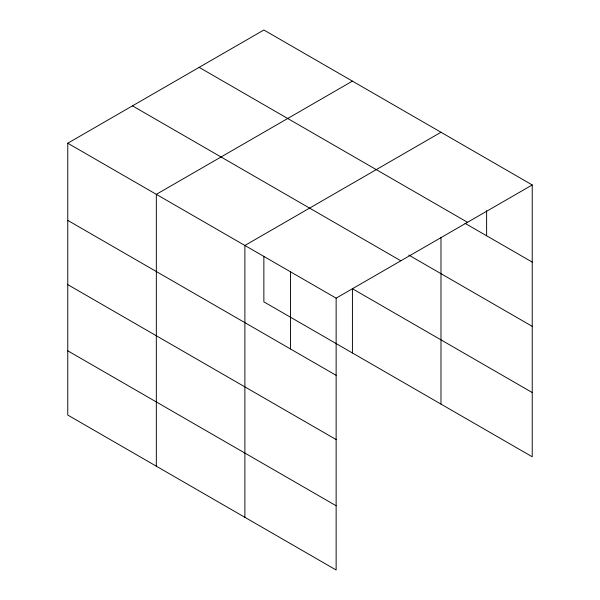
<?xml version="1.0" encoding="UTF-8"?>
<svg xmlns="http://www.w3.org/2000/svg" width="600" height="600" viewBox="0 0 600 600"><rect width="100%" height="100%" fill="white"/><g stroke="black" fill="none" stroke-linecap="round" stroke-linejoin="round"><path stroke-width="0.9" d="M336.135 439.567L336.135 298.155L67.762 143.212L67.762 415.058L336.135 570L336.135 439.567L67.762 284.625M263.865 256.222L263.865 301.845L532.237 456.787L532.237 184.942L263.865 30L67.762 143.212M352.425 81.127L156.33 194.347L156.33 466.185M440.985 132.262L244.89 245.475L244.89 517.32M336.135 298.155L532.237 184.942M199.147 67.358L467.52 222.308M465 223.298L532.237 262.11M408.78 255.083L532.237 326.355M132.48 105.855L400.853 260.798M532.237 392.543L352.425 288.728L352.425 352.972M67.762 220.388L336.135 375.33M67.762 350.812L336.135 505.755M486.615 210.667L486.615 235.77M440.985 237.36L440.985 404.1M290.513 271.815L290.513 348.99"/></g></svg>
